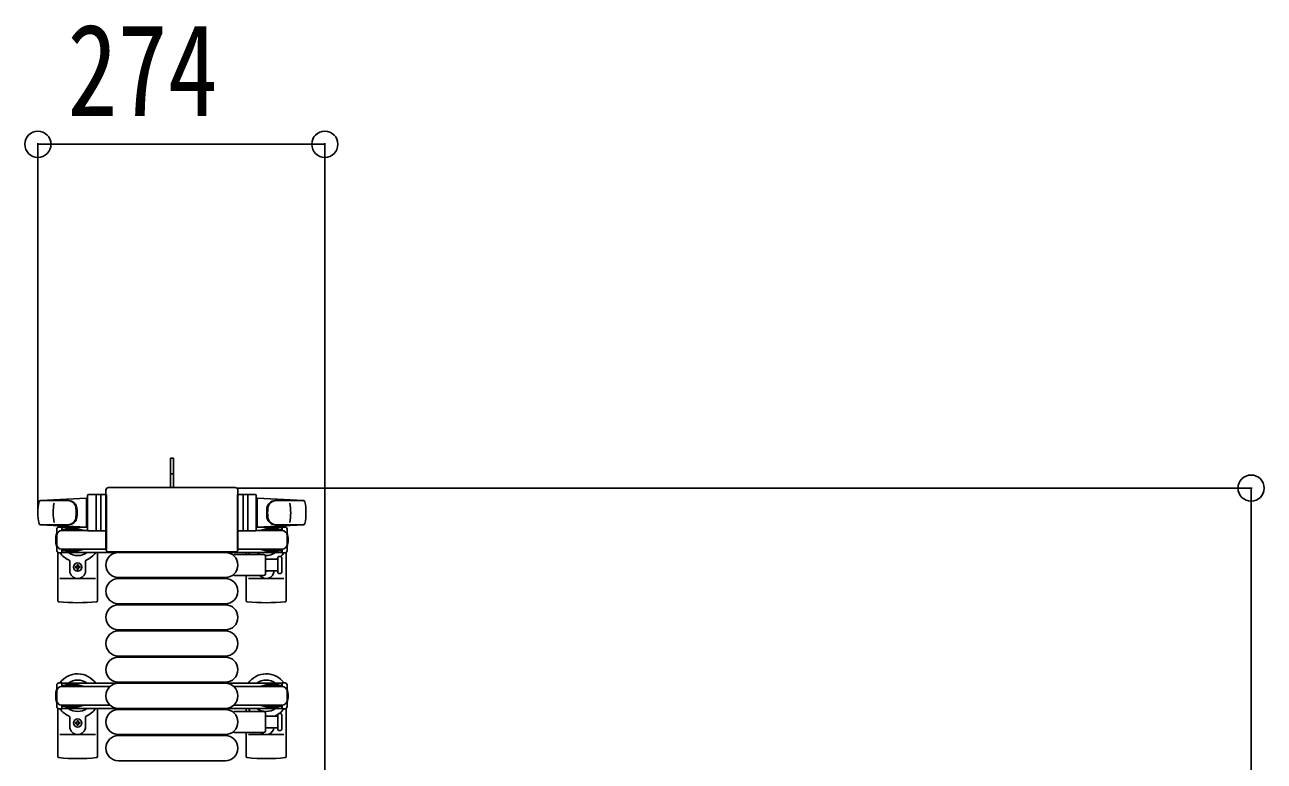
# Model space of a CAD drawing. Units: millimetres, scale not verified. Extents: x -16820 to 16820, y -11880 to 11880.
# Drawn here: x 5099 to 6283, y 2753 to 3457 of the extents above; entities that cross this region are included whole.
import ezdxf
from ezdxf.enums import TextEntityAlignment as Align

# ---------------------------------------------------------------- set-up
doc = ezdxf.new("R2010")
doc.units = ezdxf.units.MM
doc.header["$LTSCALE"] = 50
for name, color, linetype in [('0-3_YKK_13', 4, 'Continuous'), ('0-4_YKK_A1', 4, 'Continuous'), ('0-5_YKK_D', 6, 'Continuous')]:
    doc.layers.add(name, color=color, linetype=linetype)
doc.styles.add('ＭＳ ゴシック', font='')
doc.styles.get('ＭＳ ゴシック').set_extended_font_data('MS Gothic')

msp = doc.modelspace()

# ---------------------------------------------------------------- linework, layer by layer
at = {"layer": '0-3_YKK_13'}
for p, q in [((5241.08, 3042.5), (5238.08, 3042.5)), ((5238.08, 3027), (5238.08, 3042.5)), ((5241.08, 3027.65), (5238.08, 3027.65)), ((5238.08, 3014.5), (5238.08, 3027)), ((5159.08, 2974), (5159.08, 3007)), ((5177.08, 3008), (5160.08, 3008)), ((5167.08, 2974), (5167.08, 3007)), ((5171.58, 3007.06), (5171.58, 2973.89)), ((5176.58, 3012.01), (5176.58, 2955.5)), ((5176.58, 3012.01), (5176.58, 3012.01)), ((5177.08, 2973), (5177.08, 3008)), ((5300.09, 3014.5), (5179.08, 3014.5)), ((5179.08, 3014.5), (5179.08, 3014.5)), ((5300.09, 3014.5), (5300.09, 3014.5)), ((5302.08, 2973), (5302.08, 3008)), ((5302.08, 3008), (5319.08, 3008)), ((5302.58, 2955.5), (5302.58, 3012.01)), ((5302.58, 3012.01), (5302.58, 3012.01)), ((5307.58, 3007.06), (5307.58, 2973.89)), ((5312.08, 2974), (5312.08, 3007)), ((5320.08, 2974), (5320.08, 3007)), ((5158.08, 3004.5), (5114.06, 3002.06)), ((5114.47, 3002), (5140.21, 3002)), ((5158.08, 3004.5), (5158.08, 2976.5)), ((5159.08, 3003.5), (5158.08, 3003.5)), ((5158.08, 3003.5), (5158.08, 2977.5)), ((5159.08, 3003.5), (5159.08, 3001.1)), ((5320.08, 3003.5), (5320.08, 3001.1)), ((5320.08, 3003.5), (5321.08, 3003.5)), ((5321.08, 3004.5), (5321.08, 2976.5)), ((5321.08, 3004.5), (5365.11, 3002.06)), ((5321.08, 3003.5), (5321.08, 2977.5)), ((5364.69, 3002), (5338.95, 3002)), ((5113.7, 2979), (5140.89, 2979)), ((5158.08, 2976.5), (5114.06, 2978.94)), ((5129.58, 2954.2), (5129.58, 2974.8)), ((5151.38, 2974.5), (5134.38, 2974.5)), ((5159.22, 2973.5), (5134.58, 2973.5)), ((5137.88, 2975.3), (5137.88, 2974.5)), ((5148.4, 2975.3), (5137.88, 2975.3)), ((5154.38, 2973.7), (5148.4, 2975.3)), ((5154.38, 2973.7), (5154.38, 2973.5)), ((5159.08, 2977.5), (5158.08, 2977.5)), ((5159.08, 2979.9), (5159.08, 2977.5)), ((5177.08, 2973), (5160.08, 2973)), ((5177.08, 2973.5), (5177.08, 2955.5)), ((5302.08, 2973.5), (5302.08, 2955.5)), ((5302.08, 2973), (5319.08, 2973)), ((5319.95, 2973.5), (5344.58, 2973.5)), ((5320.08, 2979.9), (5320.08, 2977.5)), ((5320.08, 2977.5), (5321.08, 2977.5)), ((5321.08, 2976.5), (5365.11, 2978.94)), ((5324.78, 2973.7), (5330.77, 2975.3)), ((5324.78, 2973.7), (5324.78, 2973.5)), ((5327.78, 2974.5), (5344.78, 2974.5)), ((5330.77, 2975.3), (5341.28, 2975.3)), ((5365.46, 2979), (5338.27, 2979)), ((5341.28, 2975.3), (5341.28, 2974.5)), ((5349.58, 2954.2), (5349.58, 2974.8)), ((5130.58, 2952.47), (5130.58, 2906.4)), ((5134.38, 2952.2), (5131.58, 2952.2)), ((5134.38, 2955.5), (5134.38, 2952.2)), ((5151.38, 2954.5), (5134.38, 2954.5)), ((5177.08, 2955.5), (5134.58, 2955.5)), ((5137.88, 2953.7), (5137.88, 2954.5)), ((5148.4, 2953.7), (5137.88, 2953.7)), ((5154.38, 2955.31), (5148.4, 2953.7)), ((5154.38, 2955.31), (5154.38, 2955.5)), ((5168.58, 2952.5), (5168.58, 2906.4)), ((5176.58, 2955.5), (5176.58, 2955.5)), ((5179.08, 2953), (5300.09, 2953)), ((5179.08, 2953), (5179.08, 2953)), ((5188.58, 2952.5), (5290.58, 2952.5)), ((5299.26, 2950.5), (5327.08, 2950.5)), ((5300.09, 2953), (5300.09, 2953)), ((5302.08, 2955.5), (5344.58, 2955.5)), ((5302.58, 2955.5), (5302.58, 2955.5)), ((5310.58, 2952.5), (5310.58, 2950.5)), ((5324.78, 2955.31), (5324.78, 2955.5)), ((5324.78, 2955.31), (5330.77, 2953.7)), ((5327.78, 2954.5), (5344.78, 2954.5)), ((5329.08, 2948.5), (5329.08, 2932.5)), ((5330.77, 2953.7), (5341.28, 2953.7)), ((5341.28, 2953.7), (5341.28, 2954.5)), ((5344.78, 2955.5), (5344.78, 2952.2)), ((5344.78, 2952.2), (5347.58, 2952.2)), ((5348.58, 2952.47), (5348.58, 2906.4)), ((5142.08, 2944.21), (5142.08, 2935)), ((5149.14, 2939.82), (5149.14, 2940.7)), ((5150.02, 2937.18), (5150.02, 2936.3)), ((5157.08, 2944.21), (5157.08, 2935)), ((5329.08, 2946), (5340.58, 2946)), ((5340.58, 2946.75), (5340.58, 2934.25)), ((5166.58, 2927.5), (5132.58, 2927.5)), ((5188.58, 2928.5), (5290.58, 2928.5)), ((5188.58, 2927.5), (5290.58, 2927.5)), ((5327.08, 2930.5), (5299.26, 2930.5)), ((5310.58, 2930.5), (5310.58, 2906.4)), ((5312.58, 2927.5), (5346.58, 2927.5)), ((5340.58, 2935), (5329.08, 2935)), ((5188.58, 2903.5), (5290.58, 2903.5)), ((5188.58, 2902.5), (5290.58, 2902.5)), ((5188.58, 2878.5), (5290.58, 2878.5)), ((5188.58, 2877.5), (5290.58, 2877.5)), ((5188.58, 2853.5), (5290.58, 2853.5)), ((5188.58, 2852.5), (5290.58, 2852.5)), ((5129.58, 2805.2), (5129.58, 2825.8)), ((5151.38, 2825.5), (5134.38, 2825.5)), ((5180.64, 2824.5), (5134.58, 2824.5)), ((5137.88, 2826.3), (5137.88, 2825.5)), ((5148.4, 2826.3), (5137.88, 2826.3)), ((5154.38, 2824.7), (5148.4, 2826.3)), ((5154.38, 2824.7), (5154.38, 2824.5)), ((5188.58, 2828.5), (5290.58, 2828.5)), ((5188.58, 2827.5), (5290.58, 2827.5)), ((5298.52, 2824.5), (5344.58, 2824.5)), ((5324.78, 2824.7), (5330.77, 2826.3)), ((5324.78, 2824.7), (5324.78, 2824.5)), ((5327.78, 2825.5), (5344.78, 2825.5)), ((5330.77, 2826.3), (5341.28, 2826.3)), ((5341.28, 2826.3), (5341.28, 2825.5)), ((5349.58, 2805.2), (5349.58, 2825.8)), ((5134.38, 2806.5), (5134.38, 2803.2)), ((5151.38, 2805.5), (5134.38, 2805.5)), ((5180.64, 2806.5), (5134.58, 2806.5)), ((5137.88, 2804.7), (5137.88, 2805.5)), ((5154.38, 2806.31), (5148.4, 2804.7)), ((5154.38, 2806.31), (5154.38, 2806.5)), ((5298.52, 2806.5), (5344.58, 2806.5)), ((5324.78, 2806.31), (5324.78, 2806.5)), ((5324.78, 2806.31), (5330.77, 2804.7)), ((5327.78, 2805.5), (5344.78, 2805.5)), ((5341.28, 2804.7), (5341.28, 2805.5)), ((5344.78, 2806.5), (5344.78, 2803.2)), ((5130.58, 2803.47), (5130.58, 2757.4)), ((5134.38, 2803.2), (5131.58, 2803.2)), ((5148.4, 2804.7), (5137.88, 2804.7)), ((5142.08, 2795.21), (5142.08, 2786)), ((5157.08, 2795.21), (5157.08, 2786)), ((5168.58, 2803.5), (5168.58, 2757.4)), ((5188.58, 2803.5), (5290.58, 2803.5)), ((5188.58, 2802.5), (5290.58, 2802.5)), ((5299.26, 2800.5), (5327.08, 2800.5)), ((5310.58, 2803.5), (5310.58, 2800.5)), ((5329.08, 2798.5), (5329.08, 2782.5)), ((5329.08, 2796), (5340.58, 2796)), ((5330.77, 2804.7), (5341.28, 2804.7)), ((5340.58, 2796.75), (5340.58, 2784.25)), ((5344.58, 2784.25), (5344.58, 2796.75)), ((5344.78, 2803.2), (5347.58, 2803.2)), ((5348.58, 2803.47), (5348.58, 2757.4)), ((5149.14, 2790.82), (5149.14, 2791.7)), ((5150.02, 2788.18), (5150.02, 2787.3)), ((5340.58, 2785), (5329.08, 2785)), ((5166.58, 2778.5), (5132.58, 2778.5)), ((5188.58, 2778.5), (5290.58, 2778.5)), ((5188.58, 2777.5), (5290.58, 2777.5)), ((5327.08, 2780.5), (5299.26, 2780.5)), ((5310.58, 2780.5), (5310.58, 2757.4)), ((5312.58, 2778.5), (5346.58, 2778.5)), ((5188.58, 2753.5), (5290.58, 2753.5))]:
    msp.add_line(p, q, dxfattribs=at)
for points in [[(5241.08, 3014.5), (5241.08, 3027), (5241.08, 3042.5)], [(5131.58, 2976.8), (5134.38, 2976.8), (5134.38, 2973.5)], [(5347.58, 2976.8), (5344.78, 2976.8), (5344.78, 2973.5)], [(5148.26, 2938.06), (5147.38, 2938.06), (5147.38, 2938.94), (5148.26, 2938.94)], [(5149.14, 2940.7), (5150.02, 2940.7), (5150.02, 2939.82)], [(5150.02, 2936.3), (5149.14, 2936.3), (5149.14, 2937.18)], [(5150.9, 2938.94), (5151.78, 2938.94), (5151.78, 2938.06), (5150.9, 2938.06)], [(5344.58, 2934.25), (5344.58, 2940.5), (5344.58, 2946.75)], [(5131.58, 2827.8), (5134.38, 2827.8), (5134.38, 2824.5)], [(5347.58, 2827.8), (5344.78, 2827.8), (5344.78, 2824.5)], [(5148.26, 2789.06), (5147.38, 2789.06), (5147.38, 2789.94), (5148.26, 2789.94)], [(5149.14, 2791.7), (5150.02, 2791.7), (5150.02, 2790.82)], [(5150.02, 2787.3), (5149.14, 2787.3), (5149.14, 2788.18)], [(5150.9, 2789.94), (5151.78, 2789.94), (5151.78, 2789.06), (5150.9, 2789.06)]]:
    msp.add_lwpolyline(points, dxfattribs=at)
for centre in [(5149.58, 2938.5), (5149.58, 2789.5)]:
    msp.add_circle(centre, 4, dxfattribs=at)
for centre, radius, start, end in [((5160.08, 3007), 1, 90, 180), ((5168.08, 3007), 1, 90, 180), ((5311.08, 3007), 1, 0, 90), ((5319.08, 3007), 1, 0, 90), ((5161.58, 2990.5), 50, 168.05356, 191.94644), ((5161.58, 2990.5), 50, 168.05356, 191.97738), ((5114.14, 3000.57), 1.5, 93.16862, 168.02262), ((5176.18, 2990.5), 50, 169.45053, 190.87665), ((5140.02, 2994), 8, 6.27929, 90), ((5140.89, 2994), 8, 6.27929, 90), ((5108.21, 2990.5), 40, 353.72071, 6.27929), ((5109.08, 2990.5), 40, 353.72071, 6.27929), ((5370.08, 2990.5), 40, 173.72071, 186.27929), ((5338.27, 2994), 8, 90, 173.72071), ((5370.95, 2990.5), 40, 173.72071, 186.27929), ((5339.15, 2994), 8, 90, 173.72071), ((5302.98, 2990.5), 50, 349.12335, 10.54947), ((5365.03, 3000.57), 1.5, 11.97738, 86.83138), ((5317.58, 2990.5), 50, 348.02262, 11.94644), ((5317.58, 2990.5), 50, 348.05356, 11.94644), ((5140.02, 2987), 8, 270, 353.72071), ((5140.89, 2987), 8, 270, 353.72071), ((5338.27, 2987), 8, 186.27929, 270), ((5339.15, 2987), 8, 186.27929, 270), ((5114.14, 2980.44), 1.5, 191.97738, 266.83138), ((5149.58, 2964.5), 21, 162.24721, 197.75279), ((5131.58, 2974.8), 2, 90, 180), ((5134.58, 2968.5), 5, 90, 180), ((5149.58, 2964.5), 21, 140.46632, 144.14653), ((5149.58, 2964.5), 15, 120.72246, 126.8699), ((5160.08, 2974), 1, 180, 270), ((5168.08, 2974), 1, 180, 270), ((5311.08, 2974), 1, 270, 0), ((5319.08, 2974), 1, 270, 0), ((5329.58, 2964.5), 15, 53.1301, 59.27754), ((5344.58, 2968.5), 5, 0, 90), ((5329.58, 2964.5), 21, 35.85347, 39.53368), ((5347.58, 2974.8), 2, 0, 90), ((5329.58, 2964.5), 21, 342.24721, 17.75279), ((5365.03, 2980.44), 1.5, 273.16862, 348.02262), ((5134.58, 2960.5), 5, 180, 270), ((5344.58, 2960.5), 5, 270, 0), ((5131.58, 2954.2), 2, 180, 270), ((5149.58, 2964.5), 21, 215.85347, 247.27158), ((5149.58, 2964.5), 15, 233.1301, 306.8699), ((5149.58, 2964.5), 21, 292.72842, 325.1501), ((5188.58, 2940.5), 12, 90, 270), ((5290.58, 2940.5), 12, 270, 90), ((5299.26, 2949.5), 1, 90, 168.06047), ((5329.58, 2964.5), 21, 214.8499, 221.81033), ((5329.58, 2964.5), 15, 233.1301, 248.96058), ((5327.08, 2948.5), 2, 0, 90), ((5329.58, 2964.5), 15, 267.02005, 306.8699), ((5342.58, 2946.75), 2, 90, 180), ((5342.58, 2946.75), 2, 0, 90), ((5329.58, 2964.5), 21, 310.83479, 324.14653), ((5347.58, 2954.2), 2, 270, 0), ((5141.08, 2944.21), 1, 0, 67.27158), ((5148.26, 2939.82), 0.88, 270, 0), ((5148.26, 2937.18), 0.88, 0, 90), ((5150.9, 2939.82), 0.88, 180, 270), ((5150.9, 2937.18), 0.88, 90, 180), ((5158.08, 2944.21), 1, 112.72842, 180), ((5329.58, 2964.5), 21, 298.24251, 301.58821), ((5149.58, 2935), 7.5, 180, 0), ((5188.58, 2915.5), 12, 90, 270), ((5290.58, 2915.5), 12, 270, 90), ((5299.26, 2931.5), 1, 191.93946, 270), ((5329.58, 2935), 7.5, 216.86994, 0), ((5327.08, 2932.5), 2, 270, 0), ((5329.58, 2938.5), 4, 262.81959, 298.95488), ((5342.58, 2934.25), 2, 180, 270), ((5342.58, 2934.25), 2, 270, 0), ((5131.58, 2906.4), 1, 180, 264.26083), ((5149.58, 3085.5), 181, 264.26083, 275.73917), ((5167.58, 2906.4), 1, 275.73917, 0), ((5188.58, 2890.5), 12, 90, 270), ((5290.58, 2890.5), 12, 270, 90), ((5311.58, 2906.4), 1, 180, 264.26083), ((5329.58, 3085.5), 181, 264.26083, 275.73917), ((5347.58, 2906.4), 1, 275.73917, 0), ((5188.58, 2865.5), 12, 90, 270), ((5290.58, 2865.5), 12, 270, 90), ((5188.58, 2840.5), 12, 90, 270), ((5290.58, 2840.5), 12, 270, 90), ((5149.58, 2815.5), 21, 34.8499, 144.14653), ((5149.58, 2815.5), 15, 53.1301, 126.8699), ((5329.58, 2815.5), 21, 35.85347, 145.1501), ((5329.58, 2815.5), 15, 53.1301, 126.8699), ((5149.58, 2815.5), 21, 162.24721, 197.75279), ((5131.58, 2825.8), 2, 90, 180), ((5134.58, 2819.5), 5, 90, 180), ((5188.58, 2815.5), 12, 90, 270), ((5290.58, 2815.5), 12, 270, 90), ((5344.58, 2819.5), 5, 0, 90), ((5347.58, 2825.8), 2, 0, 90), ((5329.58, 2815.5), 21, 342.24721, 17.75279), ((5134.58, 2811.5), 5, 180, 270), ((5131.58, 2805.2), 2, 180, 270), ((5344.58, 2811.5), 5, 270, 0), ((5347.58, 2805.2), 2, 270, 0), ((5149.58, 2815.5), 21, 215.85347, 247.27158), ((5149.58, 2815.5), 15, 233.1301, 306.8699), ((5141.08, 2795.21), 1, 0, 67.27158), ((5158.08, 2795.21), 1, 112.72842, 180), ((5149.58, 2815.5), 21, 292.72842, 325.1501), ((5188.58, 2790.5), 12, 90, 270), ((5290.58, 2790.5), 12, 270, 90), ((5299.26, 2799.5), 1, 90, 168.06047), ((5329.58, 2815.5), 21, 214.8499, 225.58471), ((5329.58, 2815.5), 15, 233.1301, 306.8699), ((5327.08, 2798.5), 2, 0, 90), ((5338.08, 2795.21), 1, 112.72842, 127.66294), ((5329.58, 2815.5), 21, 292.72842, 302.5406), ((5342.58, 2796.75), 2, 90, 180), ((5329.58, 2815.5), 21, 306.9292, 324.14653), ((5342.58, 2796.75), 2, 0, 90), ((5149.58, 2786), 7.5, 180, 0), ((5148.26, 2790.82), 0.88, 270, 0), ((5148.26, 2788.18), 0.88, 0, 90), ((5150.9, 2790.82), 0.88, 180, 270), ((5150.9, 2788.18), 0.88, 90, 180), ((5299.26, 2781.5), 1, 191.93946, 270), ((5329.58, 2786), 7.5, 227.16663, 352.33771), ((5327.08, 2782.5), 2, 270, 0), ((5342.58, 2784.25), 2, 180, 270), ((5342.58, 2784.25), 2, 270, 0), ((5188.58, 2765.5), 12, 90, 270), ((5290.58, 2765.5), 12, 270, 90), ((5131.58, 2757.4), 1, 180, 264.26083), ((5149.58, 2936.5), 181, 264.26083, 275.73917), ((5167.58, 2757.4), 1, 275.73917, 0), ((5311.58, 2757.4), 1, 180, 264.26083), ((5329.58, 2936.5), 181, 264.26083, 275.73917), ((5347.58, 2757.4), 1, 275.73917, 0)]:
    msp.add_arc(centre, radius, start, end, dxfattribs=at)
for centre, major_axis, start_param, end_param in [((5179.09, 3012), (-1.77, 1.77), 5.4996506, 7.06672), ((5300.08, 3012), (-1.77, -1.77), 2.358058, 3.9251274), ((5179.09, 2955.51), (-1.77, -1.77), 5.4996506, 7.06672), ((5300.08, 2955.51), (-1.77, 1.77), 2.358058, 3.9251274)]:
    msp.add_ellipse(centre, major_axis=major_axis, ratio=0.997169, start_param=start_param, end_param=end_param, dxfattribs=at)
at = {"layer": '0-4_YKK_A1'}
for p, q in [((5159.08, 2976.5), (5134.58, 2976.5)), ((5134.58, 2976.5), (5134.58, 2973.5)), ((5344.58, 2976.5), (5320.08, 2976.5)), ((5344.58, 2974.5), (5344.58, 2976.5)), ((5134.58, 2955.5), (5134.58, 2952.5)), ((5134.58, 2952.5), (5344.58, 2952.5)), ((5344.58, 2952.5), (5344.58, 2954.5)), ((5344.58, 2827.5), (5134.58, 2827.5)), ((5134.58, 2827.5), (5134.58, 2824.5)), ((5344.58, 2825.5), (5344.58, 2827.5)), ((5134.58, 2806.5), (5134.58, 2803.5)), ((5344.58, 2803.5), (5344.58, 2805.5)), ((5134.58, 2803.5), (5344.58, 2803.5))]:
    msp.add_line(p, q, dxfattribs=at)
at = {"layer": '0-5_YKK_D'}
for p, q in [((5111.58, 2991.49), (5111.58, 3343.5)), ((5111.58, 3342.5), (5385.58, 3342.5)), ((5385.58, 2387.52), (5385.58, 3343.5)), ((5301.08, 3014), (6271.08, 3014)), ((6270.08, 3014), (6270.08, 2394.5))]:
    msp.add_line(p, q, dxfattribs=at)
for centre in [(5111.58, 3342.5), (5385.58, 3342.5), (6270.08, 3014)]:
    msp.add_circle(centre, 12.5, dxfattribs=at)

# ---------------------------------------------------------------- texts
at = {"layer": '0-5_YKK_D', "style": 'ＭＳ ゴシック', "width": 0.8}
msp.add_text('274', height=87.98, dxfattribs=at).set_placement((5139.78, 3343.3), align=Align.BOTTOM_LEFT)

doc.saveas('drawing.dxf')
